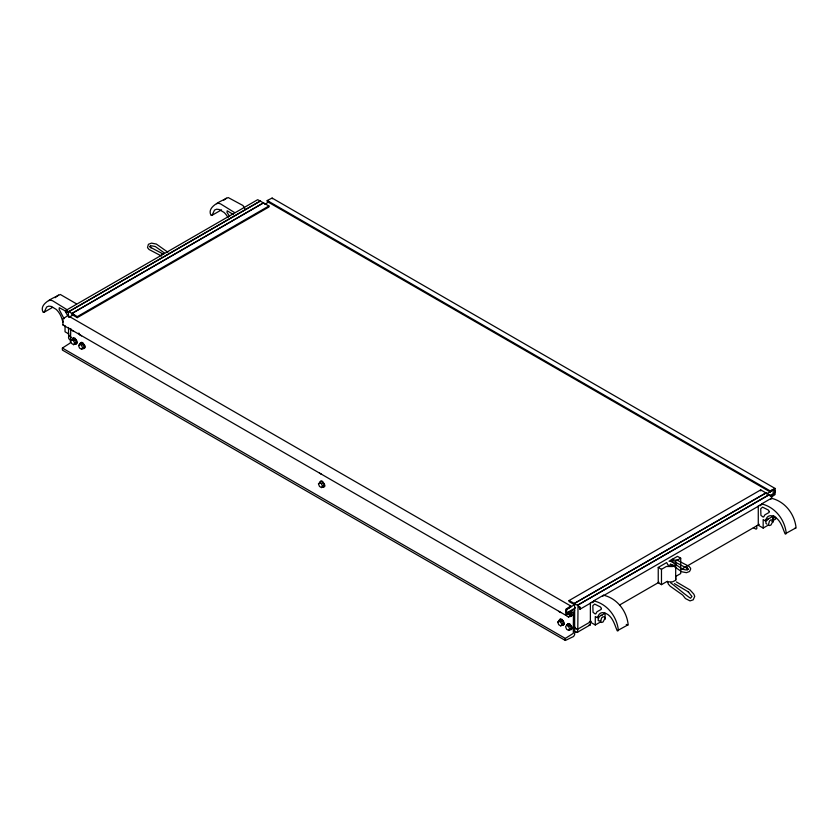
<?xml version="1.0" encoding="UTF-8"?>
<svg xmlns="http://www.w3.org/2000/svg" width="838" height="838" viewBox="0 0 838 838"><rect width="100%" height="100%" fill="white"/><g stroke="black" fill="none" stroke-linecap="round" stroke-linejoin="round"><path stroke-width="1.26" d="M71.68 314.418L77.274 317.644L268.946 206.986L268.946 205.98L257.695 199.685L66.024 310.343L65.877 312.071C66.694 313.747 66.663 309.641 68.307 312.333L68.538 317.214M68.14 312.092L67.574 312.417L67.208 311.233M599.044 616.506L598.039 620.256L599.044 621.052L600.574 620.487M590.381 602.857L590.381 622.163L595.284 624.991L595.284 616.506L597.337 617.7L598.688 615.082A12.622 7.291 60 0 1 604.125 612.808C612.41 615.155 614.369 624.142 617.208 630.784L628.186 624.739C626.772 611.08 617.281 598.458 603.517 595.19L593.723 600.846L592.738 602.69L592.183 601.726M758.275 505.922L758.275 525.237L763.167 528.066L763.167 519.581L765.22 520.765L766.581 518.146A12.622 7.291 60 0 1 772.008 515.873C780.304 518.219 782.252 527.217 785.101 533.858L796.069 527.804C794.654 514.155 785.164 501.533 771.4 498.264L761.616 503.921L760.632 505.764L760.066 504.79M602.899 596.279L603.517 595.19M770.792 499.354L771.4 498.264M71.67 339.526L70.664 340.951L71.67 343.528L73.671 344.68L76.488 342.197L75.483 339.62L73.482 338.468L71.67 339.526L73.671 340.678L74.666 343.255L73.671 344.68M72.487 339.893L73.482 338.468M78.542 345.497L81.359 343.014L83.36 344.167L84.355 346.743L83.36 348.168L81.537 349.226L79.537 348.074L78.542 345.497L80.354 344.439M81.537 349.226L84.355 346.743M318.482 483.851L321.3 481.379L323.3 482.531L324.296 485.108L323.3 486.522L321.478 487.58L319.477 486.428L318.482 483.851L320.294 482.793M321.478 487.58L324.296 485.108M557.72 622.142L560.538 619.67L562.539 620.822L563.534 623.399L562.539 624.823L560.716 625.881L558.716 624.719L557.72 622.142L559.543 621.094M560.716 625.881L563.534 623.399M566.593 615.94L568.593 617.093L571.411 614.61L570.406 612.033M571.411 614.61L568.593 617.093M566.593 625.263L565.587 626.688L566.593 629.265L568.593 630.417L571.411 627.945L570.406 625.368L568.405 624.216L566.593 625.263L568.593 626.426L569.589 629.003L568.593 630.417M567.41 625.63L568.405 624.216M675.91 564.55L672.474 566.54L666.399 566.467L661.475 569.306L658.239 567.441L658.239 582.787L661.475 584.652L666.399 581.813L672.474 581.886L675.617 580.305L675.784 561.051M617.962 630.909L618.392 630.396C616.978 616.737 607.487 604.114 593.723 600.846M785.845 533.984L786.274 533.46C784.871 519.811 775.37 507.189 761.616 503.921M76.384 303.785L60.284 294.463C54.627 297.574 38.328 303.147 43.105 312.26L44.299 311.893L46.645 307.012L48.719 306.132L51.286 306.425L56.198 309.39A12.622 7.291 60 0 1 61.624 317.937L62.986 322.117M244.895 208.652L242.978 205.519L228.166 197.538C222.52 200.649 206.221 206.211 210.998 215.324L212.192 214.968L214.528 210.087L216.613 209.207L219.168 209.49L224.092 212.464A12.622 7.291 60 0 1 228.051 217.639M163.117 254.176L162.404 253.61L161.399 254.762L161.472 256.03L149.07 249.504L147.498 247.608L148.42 244.298L151.552 243.125L156.36 244.068L167.872 252.228M68.747 311.673L260.503 200.931L68.747 311.673L66.024 310.343M68.831 311.589L71.89 313.496L263.645 202.744M72.183 338.887L73.409 337.798L74.823 338.081L77.127 341.328L77.127 343.056L75.891 344.146L74.477 343.852M80.05 343.423L80.93 342.543L82.344 342.826L84.638 346.073L84.638 347.801L83.769 348.681L82.344 348.399M80.406 343.224L81.276 342.333L82.7 342.627L84.994 345.874L84.994 347.602L84.114 348.482L82.7 348.199M324.935 485.956L323.709 487.046L322.295 486.763M559.585 619.879L560.465 618.989L561.879 619.282L564.173 622.529L564.173 624.247L563.293 625.138L561.879 624.855M571.17 616.349L572.04 615.469L572.04 613.741L571.17 611.845M567.106 624.624L567.986 623.734L569.4 624.027L571.694 627.274L571.694 628.992M567.452 624.425L568.332 623.535L569.746 623.818L572.04 627.075L572.04 628.793L570.814 629.883L569.4 629.6M55.109 297.72L58.482 295.028M223.84 200.114L226.365 198.093M768.456 518.387L765.932 521.529L765.932 523.331L766.927 524.127M73.671 340.678L75.483 339.62M74.666 343.255L76.488 342.197M79.537 344.072L81.537 345.225L83.36 344.167M319.477 482.426L321.478 483.589L323.3 482.531M558.716 620.728L560.716 621.88L562.539 620.822M568.593 626.426L570.406 625.368M569.589 629.003L571.411 627.945M43.859 312.406L52.564 307.378M211.752 215.471L221.546 209.814M574.648 610.651L573.601 609.645L566.54 613.594L566.54 609.603L570.793 607.016L570.793 606.01L67.836 315.622L62.923 318.849L62.923 324.945L565.88 615.333L573.443 611.74L573.328 633.308L565.336 638.43L62.379 348.053L62.379 350.075L565.336 640.462L573.601 636.503L574.648 634.68L574.648 632.669L576.041 631.862M770.29 496.086C775.862 496.567 776.868 484.374 770.164 491.916L267.207 201.529L267.207 200.523L272.12 198.072L775.077 488.449L775.077 494.556L771.306 497.112M71.89 313.496L263.561 202.827M69.313 317.12L73.828 314.512M264.724 204.294L269.249 201.686M71.974 313.412L77.274 316.638L268.946 205.98M62.379 348.053L70.361 342.931L70.811 328.517M574.648 631.454L574.648 604.795L569.054 601.569L569.054 600.553L760.726 489.895L771.672 496.18L771.63 498.568M569.054 600.553L574.355 603.454L766.026 492.796M574.355 603.454L766.11 492.974M570.793 606.01L565.88 609.226L565.88 615.333M267.207 200.523L770.164 490.911L775.077 488.449M574.397 604.816L566.498 609.383L566.498 613.018L575.528 607.801M766.424 493.949L773.202 490.041L773.202 493.676L769.818 495.625M574.439 603.632L577.497 605.266L769.169 494.609M577.497 605.266L769.253 494.787M576.774 628.678L575.172 628.364L574.648 627.013L575.371 628.584L577.791 629.139L578.021 606.607L579.582 607.519L579.959 609.236L593.493 601.422M604.764 594.907L760.359 505.084M658.239 567.441L666.702 562.549L668.022 565.189L673.459 565.116M676.769 560.475L680.707 558.202L680.707 573.548L675.784 576.397M577.791 629.139L591.324 621.335M597.337 617.7L604.952 613.301M619.512 605.057L658.972 582.274M681.524 569.253L759.322 524.347M765.22 520.765L773.924 515.737M772.605 518.764L775.621 517.025L775.621 519.057L771.756 521.288M577.099 632.449L590.193 624.886M595.284 624.991L600.72 621.848M763.167 528.066L768.614 524.923M216.571 203.749L218.372 203.194L220.593 203.906L234.483 212.506M48.688 300.674L50.49 300.119L52.71 300.832L66.6 309.432M62.923 324.945L63.636 324.914M672.296 561.607L669.017 561.219L677.481 556.338L680.707 558.202M68.884 335.462L68.538 337.431A1.98 1.142 60 0 0 69.931 339.861M600.574 615.312L601.925 615.438M794.895 528.202L795.639 528.328M627.756 625.263L626.248 624.415M73.063 337.997L75.891 339.631L76.771 343.255M74.823 343.653L76.248 343.936M322.64 486.553L324.055 486.847M569.4 616.265L570.814 616.559L571.694 615.668L570.814 612.044M561.533 625.054L562.947 625.337L563.827 624.457L562.947 620.832L560.109 619.188L559.239 620.078L559.239 621.806M70.958 337.358L69.554 335.849M71.157 337.379L68.538 335.127L68.538 327.449M162.404 253.61L150.201 247.189L151.06 247.828L150.107 246.676L150.599 245.754L149.876 246.571L151.793 245.848L155.344 246.55L164.248 252.856M753.372 527.657L755.478 528.872A1.98 1.142 60 0 0 756.871 528.066L756.525 525.677M577.581 605.445L580.305 607.257L579.959 609.236M589.365 621.408L590.277 622.068L590.381 624.184A1.98 1.142 60 0 1 588.988 624.991M71.67 330.193L73.671 331.356M81.537 335.891L79.537 334.739L78.877 333.021M319.477 473.103L321.478 474.256M558.716 611.394L560.716 612.547M68.957 334.048L65.039 331.785L65.039 325.72M574.292 631.045L576.397 632.261A1.98 1.142 60 0 0 577.791 631.454L577.445 629.076M676.35 581.907L689.999 589.931L693.843 594.132L694.733 596.342L693.215 599.83L690.041 600.888L685.442 598.542L682.719 595.085L670.232 586.233L668.357 584.107L667.341 581.184M671.186 561.355L682.53 569.243L686.238 569.976L688.302 569.201L687.401 569.819L687.893 568.908L686.94 567.755L687.642 568.583L675.459 562.256L674.883 561.491L675.596 560.025L676.601 559.889L689.035 566.352L690.627 568.279L690.502 569.61L689.475 571.537L686.427 572.679L681.723 571.757L670.494 563.953M674.443 583.646L688.71 592.11L688.134 591.691L691.958 596.467L690.491 598.238C683.64 593.618 677.334 587.731 670.536 582.735M233.53 214.633L227.171 210.778L227.014 212.443L229.486 216.11M673.584 561.984L673.93 562.549M272.12 198.072L272.444 198.711M568.593 613.091L569.589 615.668M560.716 621.88L561.722 624.457M321.478 483.589L322.483 486.166M81.537 345.225L82.533 347.801M64.065 318.744L59.131 309.369L59.289 307.703L64.83 310.657L67.49 315.318M675.826 577.56L675.91 579.896M772.961 516.355L772.961 522.409M770.164 490.911L770.164 491.916M760.726 489.895L760.726 490.911M661.475 569.306L661.475 584.652M605.078 613.28L605.078 619.334M565.336 638.43L565.336 640.462M324.589 486.155L324.589 484.437L322.295 481.19L320.87 480.897L319.99 481.787L319.99 483.505M77.274 316.638L77.274 317.644M601.412 608.419L601.192 609.404L596.991 611.761L595.881 613.73L595.221 613.992L593.032 612.295L592.833 605.696L594.676 604.083L600.396 606.942L601.412 608.419M769.294 511.494L769.075 512.479L764.885 514.836L763.764 516.805L763.104 517.067L760.925 515.36L760.726 508.771L762.57 507.147L768.289 510.017L769.294 511.494M604.973 618.266L603.088 621.943L601.558 622.508L600.563 621.712L601.558 617.962L603.088 616.768L604.439 616.883L604.973 618.266M772.856 521.341L770.981 525.007L769.452 525.583L768.446 524.787L769.452 521.037L770.981 519.843L772.322 519.958L772.856 521.341M674.003 559.952L673.134 560.748L671.552 560.507L671.458 559.564L672.977 559.218L674.003 559.952"/></g></svg>
